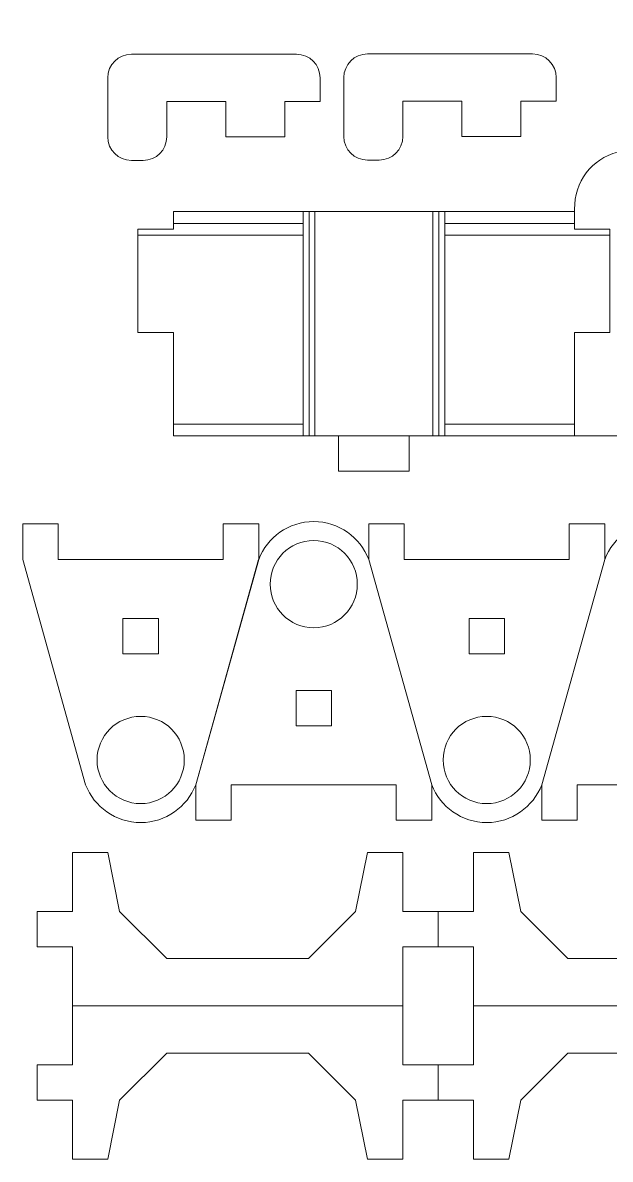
# Model space of a CAD drawing. Header units: millimetres. Extents: x -150 to 142, y -93 to 100.
# Drawn here: x -146.7 to -96.9, y -82.2 to 14.1 of the extents above; entities that cross this region are included whole.
import ezdxf

# ---------------------------------------------------------------- set-up
doc = ezdxf.new("R2010")
doc.units = ezdxf.units.MM
doc.header["$MEASUREMENT"] = 0
doc.layers.add('cut', color=7, linetype='Continuous')
doc.layers.add('cut light', color=7, linetype='Continuous')

msp = doc.modelspace()

# ---------------------------------------------------------------- linework, layer by layer
at = {"layer": 'cut', "lineweight": 0}
for points in [[(-138.2173, -39.3439), (-135.2173, -39.3439), (-135.2173, -36.3439), (-138.2173, -36.3439), (-138.2173, -39.3439)], [(-108.8871, -39.3439), (-105.8871, -39.3439), (-105.8871, -36.3439), (-108.8871, -36.3439), (-108.8871, -39.3439)], [(-123.5522, -45.4459), (-120.5522, -45.4459), (-120.5522, -42.4459), (-123.5522, -42.4459), (-123.5522, -45.4459)]]:
    msp.add_lwpolyline(points, close=True, dxfattribs=at)
for points, knots in [([(-71.9468, -20.8768), (-71.9468, -20.8768), (-71.9468, -23.8768), (-71.9468, -23.8768), (-71.9468, -23.8768), (-71.9468, -23.8768), (-77.9468, -23.8768), (-77.9468, -23.8768), (-77.9468, -23.8768), (-77.9468, -23.8768), (-77.9468, -20.8768), (-77.9468, -20.8768), (-77.9468, -20.8768), (-77.9468, -20.8768), (-99.9468, -20.8768), (-99.9468, -20.8768), (-99.9468, -20.8768), (-99.9468, -20.8768), (-99.9468, -12.1268), (-99.9468, -12.1268), (-99.9468, -12.1268), (-99.9468, -12.1268), (-96.9468, -12.1268), (-96.9468, -12.1268), (-96.9468, -12.1268), (-96.9468, -12.1268), (-96.9468, -3.3768), (-96.9468, -3.3768), (-96.9468, -3.3768), (-96.9468, -3.3768), (-99.9468, -3.3768), (-99.9468, -3.3768), (-99.9468, -3.3768), (-99.9468, -3.3768), (-99.9468, -1.6691), (-99.9468, -1.6691), (-99.9468, -1.6691), (-99.9468, 0.6062), (-98.5089, 2.6213), (-96.2949, 3.1457), (-96.2949, 3.1457), (-96.2949, 3.1457), (-49.9468, 14.1232), (-49.9468, 14.1232), (-49.9468, 14.1232), (-49.9468, 14.1232), (-49.9468, 5.3732), (-49.9468, 5.3732), (-49.9468, 5.3732), (-49.9468, 5.3732), (-52.9468, 5.3732), (-52.9468, 5.3732), (-52.9468, 5.3732), (-52.9468, 5.3732), (-52.9468, -3.3768), (-52.9468, -3.3768), (-52.9468, -3.3768), (-52.9468, -3.3768), (-49.9468, -3.3768), (-49.9468, -3.3768), (-49.9468, -3.3768), (-49.9468, -3.3768), (-49.9468, -12.1268), (-49.9468, -12.1268), (-49.9468, -12.1268), (-49.9468, -12.1268), (-52.9468, -12.1268), (-52.9468, -12.1268), (-52.9468, -12.1268), (-52.9468, -12.1268), (-52.9468, -20.8768), (-52.9468, -20.8768), (-52.9468, -20.8768), (-52.9468, -20.8768), (-71.9468, -20.8768), (-71.9468, -20.8768)], [0, 0, 0, 0, 0.05, 0.05, 0.05, 0.05, 0.1, 0.1, 0.1, 0.1, 0.15, 0.15, 0.15, 0.15, 0.2, 0.2, 0.2, 0.2, 0.25, 0.25, 0.25, 0.25, 0.3, 0.3, 0.3, 0.3, 0.35, 0.35, 0.35, 0.35, 0.4, 0.4, 0.4, 0.4, 0.45, 0.45, 0.45, 0.45, 0.5, 0.5, 0.5, 0.5, 0.55, 0.55, 0.55, 0.55, 0.6, 0.6, 0.6, 0.6, 0.65, 0.65, 0.65, 0.65, 0.7, 0.7, 0.7, 0.7, 0.75, 0.75, 0.75, 0.75, 0.8, 0.8, 0.8, 0.8, 0.85, 0.85, 0.85, 0.85, 0.9, 0.9, 0.9, 0.9, 1, 1, 1, 1]), ([(-129.5073, 11.4546), (-129.5073, 11.4546), (-123.5073, 11.4546), (-123.5073, 11.4546), (-123.5073, 11.4546), (-122.4057, 11.4546), (-121.5073, 10.5558), (-121.5073, 9.4546), (-121.5073, 9.4546), (-121.5073, 9.4546), (-121.5073, 7.4546), (-121.5073, 7.4546), (-121.5073, 7.4546), (-121.5073, 7.4546), (-124.5073, 7.4546), (-124.5073, 7.4546), (-124.5073, 7.4546), (-124.5073, 7.4546), (-124.5073, 4.4546), (-124.5073, 4.4546), (-124.5073, 4.4546), (-124.5073, 4.4546), (-129.5073, 4.4546), (-129.5073, 4.4546), (-129.5073, 4.4546), (-129.5073, 4.4546), (-129.5073, 7.4546), (-129.5073, 7.4546), (-129.5073, 7.4546), (-129.5073, 7.4546), (-134.5073, 7.4546), (-134.5073, 7.4546), (-134.5073, 7.4546), (-134.5073, 7.4546), (-134.5073, 4.4546), (-134.5073, 4.4546), (-134.5073, 4.4546), (-134.5073, 3.353), (-135.4057, 2.4546), (-136.5073, 2.4546), (-136.5073, 2.4546), (-136.5073, 2.4546), (-137.5073, 2.4546), (-137.5073, 2.4546), (-137.5073, 2.4546), (-138.6089, 2.4546), (-139.5073, 3.353), (-139.5073, 4.4546), (-139.5073, 4.4546), (-139.5073, 4.4546), (-139.5073, 9.4546), (-139.5073, 9.4546), (-139.5073, 9.4546), (-139.5073, 10.5562), (-138.6089, 11.4546), (-137.5073, 11.4546), (-137.5073, 11.4546), (-137.5073, 11.4546), (-134.5073, 11.4546), (-134.5073, 11.4546), (-134.5073, 11.4546), (-134.5073, 11.4546), (-129.5073, 11.4546), (-129.5073, 11.4546)], [0, 0, 0, 0, 0.0588235, 0.0588235, 0.0588235, 0.0588235, 0.1176471, 0.1176471, 0.1176471, 0.1176471, 0.1764706, 0.1764706, 0.1764706, 0.1764706, 0.2352941, 0.2352941, 0.2352941, 0.2352941, 0.2941176, 0.2941176, 0.2941176, 0.2941176, 0.3529412, 0.3529412, 0.3529412, 0.3529412, 0.4117647, 0.4117647, 0.4117647, 0.4117647, 0.4705882, 0.4705882, 0.4705882, 0.4705882, 0.5294118, 0.5294118, 0.5294118, 0.5294118, 0.5882353, 0.5882353, 0.5882353, 0.5882353, 0.6470588, 0.6470588, 0.6470588, 0.6470588, 0.7058824, 0.7058824, 0.7058824, 0.7058824, 0.7647059, 0.7647059, 0.7647059, 0.7647059, 0.8235294, 0.8235294, 0.8235294, 0.8235294, 0.8823529, 0.8823529, 0.8823529, 0.8823529, 1, 1, 1, 1]), ([(-109.4976, 11.4809), (-109.4976, 11.4809), (-103.4976, 11.4809), (-103.4976, 11.4809), (-103.4976, 11.4809), (-102.396, 11.4809), (-101.4976, 10.5821), (-101.4976, 9.4809), (-101.4976, 9.4809), (-101.4976, 9.4809), (-101.4976, 7.4809), (-101.4976, 7.4809), (-101.4976, 7.4809), (-101.4976, 7.4809), (-104.4976, 7.4809), (-104.4976, 7.4809), (-104.4976, 7.4809), (-104.4976, 7.4809), (-104.4976, 4.4809), (-104.4976, 4.4809), (-104.4976, 4.4809), (-104.4976, 4.4809), (-109.4976, 4.4809), (-109.4976, 4.4809), (-109.4976, 4.4809), (-109.4976, 4.4809), (-109.4976, 7.4809), (-109.4976, 7.4809), (-109.4976, 7.4809), (-109.4976, 7.4809), (-114.4976, 7.4809), (-114.4976, 7.4809), (-114.4976, 7.4809), (-114.4976, 7.4809), (-114.4976, 4.4809), (-114.4976, 4.4809), (-114.4976, 4.4809), (-114.4976, 3.3793), (-115.396, 2.4809), (-116.4976, 2.4809), (-116.4976, 2.4809), (-116.4976, 2.4809), (-117.4976, 2.4809), (-117.4976, 2.4809), (-117.4976, 2.4809), (-118.5992, 2.4809), (-119.4976, 3.3793), (-119.4976, 4.4809), (-119.4976, 4.4809), (-119.4976, 4.4809), (-119.4976, 9.4809), (-119.4976, 9.4809), (-119.4976, 9.4809), (-119.4976, 10.5825), (-118.5992, 11.4809), (-117.4976, 11.4809), (-117.4976, 11.4809), (-117.4976, 11.4809), (-114.4976, 11.4809), (-114.4976, 11.4809), (-114.4976, 11.4809), (-114.4976, 11.4809), (-109.4976, 11.4809), (-109.4976, 11.4809)], [0, 0, 0, 0, 0.0588235, 0.0588235, 0.0588235, 0.0588235, 0.1176471, 0.1176471, 0.1176471, 0.1176471, 0.1764706, 0.1764706, 0.1764706, 0.1764706, 0.2352941, 0.2352941, 0.2352941, 0.2352941, 0.2941176, 0.2941176, 0.2941176, 0.2941176, 0.3529412, 0.3529412, 0.3529412, 0.3529412, 0.4117647, 0.4117647, 0.4117647, 0.4117647, 0.4705882, 0.4705882, 0.4705882, 0.4705882, 0.5294118, 0.5294118, 0.5294118, 0.5294118, 0.5882353, 0.5882353, 0.5882353, 0.5882353, 0.6470588, 0.6470588, 0.6470588, 0.6470588, 0.7058824, 0.7058824, 0.7058824, 0.7058824, 0.7647059, 0.7647059, 0.7647059, 0.7647059, 0.8235294, 0.8235294, 0.8235294, 0.8235294, 0.8823529, 0.8823529, 0.8823529, 0.8823529, 1, 1, 1, 1]), ([(-136.9468, -3.3768), (-136.9468, -3.3768), (-133.9468, -3.3768), (-133.9468, -3.3768), (-133.9468, -3.3768), (-133.9468, -3.3768), (-133.9468, -1.8768), (-133.9468, -1.8768), (-133.9468, -1.8768), (-133.9468, -1.8768), (-99.9468, -1.8768), (-99.9468, -1.8768), (-99.9468, -1.8768), (-99.9468, -1.8768), (-99.9468, -3.3768), (-99.9468, -3.3768), (-99.9468, -3.3768), (-99.9468, -3.3768), (-96.9468, -3.3768), (-96.9468, -3.3768), (-96.9468, -3.3768), (-96.9468, -3.3768), (-96.9468, -12.1268), (-96.9468, -12.1268), (-96.9468, -12.1268), (-96.9468, -12.1268), (-99.9468, -12.1268), (-99.9468, -12.1268), (-99.9468, -12.1268), (-99.9468, -12.1268), (-99.9468, -20.8768), (-99.9468, -20.8768), (-99.9468, -20.8768), (-99.9468, -20.8768), (-113.9468, -20.8768), (-113.9468, -20.8768), (-113.9468, -20.8768), (-113.9468, -20.8768), (-113.9468, -23.8768), (-113.9468, -23.8768), (-113.9468, -23.8768), (-113.9468, -23.8768), (-119.9468, -23.8768), (-119.9468, -23.8768), (-119.9468, -23.8768), (-119.9468, -23.8768), (-119.9468, -20.8768), (-119.9468, -20.8768), (-119.9468, -20.8768), (-119.9468, -20.8768), (-133.9468, -20.8768), (-133.9468, -20.8768), (-133.9468, -20.8768), (-133.9468, -20.8768), (-133.9468, -12.1268), (-133.9468, -12.1268), (-133.9468, -12.1268), (-133.9468, -12.1268), (-136.9468, -12.1268), (-136.9468, -12.1268), (-136.9468, -12.1268), (-136.9468, -12.1268), (-136.9468, -3.3768), (-136.9468, -3.3768)], [0, 0, 0, 0, 0.0588235, 0.0588235, 0.0588235, 0.0588235, 0.1176471, 0.1176471, 0.1176471, 0.1176471, 0.1764706, 0.1764706, 0.1764706, 0.1764706, 0.2352941, 0.2352941, 0.2352941, 0.2352941, 0.2941176, 0.2941176, 0.2941176, 0.2941176, 0.3529412, 0.3529412, 0.3529412, 0.3529412, 0.4117647, 0.4117647, 0.4117647, 0.4117647, 0.4705882, 0.4705882, 0.4705882, 0.4705882, 0.5294118, 0.5294118, 0.5294118, 0.5294118, 0.5882353, 0.5882353, 0.5882353, 0.5882353, 0.6470588, 0.6470588, 0.6470588, 0.6470588, 0.7058824, 0.7058824, 0.7058824, 0.7058824, 0.7647059, 0.7647059, 0.7647059, 0.7647059, 0.8235294, 0.8235294, 0.8235294, 0.8235294, 0.8823529, 0.8823529, 0.8823529, 0.8823529, 1, 1, 1, 1]), ([(-132.0522, -50.4459), (-132.7754, -52.3168), (-134.5912, -53.6439), (-136.7173, -53.6439), (-136.7173, -53.6439), (-138.8433, -53.6439), (-140.6592, -52.3168), (-141.3824, -50.4459), (-141.3824, -50.4459), (-141.3824, -50.4459), (-141.3829, -50.4459), (-141.3829, -50.4459), (-141.3829, -50.4459), (-141.3829, -50.4459), (-146.7173, -31.3439), (-146.7173, -31.3439), (-146.7173, -31.3439), (-146.7173, -31.3439), (-146.7173, -28.3439), (-146.7173, -28.3439), (-146.7173, -28.3439), (-146.7173, -28.3439), (-143.7173, -28.3439), (-143.7173, -28.3439), (-143.7173, -28.3439), (-143.7173, -28.3439), (-143.7173, -31.3439), (-143.7173, -31.3439), (-143.7173, -31.3439), (-143.7173, -31.3439), (-129.7173, -31.3439), (-129.7173, -31.3439), (-129.7173, -31.3439), (-129.7173, -31.3439), (-129.7173, -28.3439), (-129.7173, -28.3439), (-129.7173, -28.3439), (-129.7173, -28.3439), (-126.7173, -28.3439), (-126.7173, -28.3439), (-126.7173, -28.3439), (-126.7173, -28.3439), (-126.7173, -31.3439), (-126.7173, -31.3439), (-126.7173, -31.3439), (-126.7173, -31.3439), (-132.0517, -50.4459), (-132.0517, -50.4459), (-132.0517, -50.4459), (-132.0517, -50.4459), (-132.0522, -50.4459), (-132.0522, -50.4459)], [0, 0, 0, 0, 0.0714286, 0.0714286, 0.0714286, 0.0714286, 0.1428571, 0.1428571, 0.1428571, 0.1428571, 0.2142857, 0.2142857, 0.2142857, 0.2142857, 0.2857143, 0.2857143, 0.2857143, 0.2857143, 0.3571429, 0.3571429, 0.3571429, 0.3571429, 0.4285714, 0.4285714, 0.4285714, 0.4285714, 0.5, 0.5, 0.5, 0.5, 0.5714286, 0.5714286, 0.5714286, 0.5714286, 0.6428571, 0.6428571, 0.6428571, 0.6428571, 0.7142857, 0.7142857, 0.7142857, 0.7142857, 0.7857143, 0.7857143, 0.7857143, 0.7857143, 0.8571429, 0.8571429, 0.8571429, 0.8571429, 1, 1, 1, 1]), ([(-126.7173, -31.3439), (-125.9941, -29.473), (-124.1783, -28.1459), (-122.0522, -28.1459), (-122.0522, -28.1459), (-119.9262, -28.1459), (-118.1103, -29.473), (-117.3871, -31.3439), (-117.3871, -31.3439), (-117.3871, -31.3439), (-117.3866, -31.3439), (-117.3866, -31.3439), (-117.3866, -31.3439), (-117.3866, -31.3439), (-112.0522, -50.4459), (-112.0522, -50.4459), (-112.0522, -50.4459), (-112.0522, -50.4459), (-112.0522, -53.4459), (-112.0522, -53.4459), (-112.0522, -53.4459), (-112.0522, -53.4459), (-115.0522, -53.4459), (-115.0522, -53.4459), (-115.0522, -53.4459), (-115.0522, -53.4459), (-115.0522, -50.4459), (-115.0522, -50.4459), (-115.0522, -50.4459), (-115.0522, -50.4459), (-129.0522, -50.4459), (-129.0522, -50.4459), (-129.0522, -50.4459), (-129.0522, -50.4459), (-129.0522, -53.4459), (-129.0522, -53.4459), (-129.0522, -53.4459), (-129.0522, -53.4459), (-132.0522, -53.4459), (-132.0522, -53.4459), (-132.0522, -53.4459), (-132.0522, -53.4459), (-132.0522, -50.4459), (-132.0522, -50.4459), (-132.0522, -50.4459), (-132.0522, -50.4459), (-126.7178, -31.3439), (-126.7178, -31.3439), (-126.7178, -31.3439), (-126.7178, -31.3439), (-126.7173, -31.3439), (-126.7173, -31.3439)], [0, 0, 0, 0, 0.0714286, 0.0714286, 0.0714286, 0.0714286, 0.1428571, 0.1428571, 0.1428571, 0.1428571, 0.2142857, 0.2142857, 0.2142857, 0.2142857, 0.2857143, 0.2857143, 0.2857143, 0.2857143, 0.3571429, 0.3571429, 0.3571429, 0.3571429, 0.4285714, 0.4285714, 0.4285714, 0.4285714, 0.5, 0.5, 0.5, 0.5, 0.5714286, 0.5714286, 0.5714286, 0.5714286, 0.6428571, 0.6428571, 0.6428571, 0.6428571, 0.7142857, 0.7142857, 0.7142857, 0.7142857, 0.7857143, 0.7857143, 0.7857143, 0.7857143, 0.8571429, 0.8571429, 0.8571429, 0.8571429, 1, 1, 1, 1]), ([(-102.722, -50.4459), (-103.4452, -52.3168), (-105.261, -53.6439), (-107.3871, -53.6439), (-107.3871, -53.6439), (-109.5131, -53.6439), (-111.329, -52.3168), (-112.0522, -50.4459), (-112.0522, -50.4459), (-112.0522, -50.4459), (-112.0527, -50.4459), (-112.0527, -50.4459), (-112.0527, -50.4459), (-112.0527, -50.4459), (-117.3871, -31.3439), (-117.3871, -31.3439), (-117.3871, -31.3439), (-117.3871, -31.3439), (-117.3871, -28.3439), (-117.3871, -28.3439), (-117.3871, -28.3439), (-117.3871, -28.3439), (-114.3871, -28.3439), (-114.3871, -28.3439), (-114.3871, -28.3439), (-114.3871, -28.3439), (-114.3871, -31.3439), (-114.3871, -31.3439), (-114.3871, -31.3439), (-114.3871, -31.3439), (-100.3871, -31.3439), (-100.3871, -31.3439), (-100.3871, -31.3439), (-100.3871, -31.3439), (-100.3871, -28.3439), (-100.3871, -28.3439), (-100.3871, -28.3439), (-100.3871, -28.3439), (-97.3871, -28.3439), (-97.3871, -28.3439), (-97.3871, -28.3439), (-97.3871, -28.3439), (-97.3871, -31.3439), (-97.3871, -31.3439), (-97.3871, -31.3439), (-97.3871, -31.3439), (-102.7215, -50.4459), (-102.7215, -50.4459), (-102.7215, -50.4459), (-102.7215, -50.4459), (-102.722, -50.4459), (-102.722, -50.4459)], [0, 0, 0, 0, 0.0714286, 0.0714286, 0.0714286, 0.0714286, 0.1428571, 0.1428571, 0.1428571, 0.1428571, 0.2142857, 0.2142857, 0.2142857, 0.2142857, 0.2857143, 0.2857143, 0.2857143, 0.2857143, 0.3571429, 0.3571429, 0.3571429, 0.3571429, 0.4285714, 0.4285714, 0.4285714, 0.4285714, 0.5, 0.5, 0.5, 0.5, 0.5714286, 0.5714286, 0.5714286, 0.5714286, 0.6428571, 0.6428571, 0.6428571, 0.6428571, 0.7142857, 0.7142857, 0.7142857, 0.7142857, 0.7857143, 0.7857143, 0.7857143, 0.7857143, 0.8571429, 0.8571429, 0.8571429, 0.8571429, 1, 1, 1, 1]), ([(-97.3871, -31.3439), (-96.6639, -29.473), (-94.8481, -28.1459), (-92.722, -28.1459), (-92.722, -28.1459), (-90.596, -28.1459), (-88.7801, -29.473), (-88.0569, -31.3439), (-88.0569, -31.3439), (-88.0569, -31.3439), (-88.0564, -31.3439), (-88.0564, -31.3439), (-88.0564, -31.3439), (-88.0564, -31.3439), (-82.722, -50.4459), (-82.722, -50.4459), (-82.722, -50.4459), (-82.722, -50.4459), (-82.722, -53.4459), (-82.722, -53.4459), (-82.722, -53.4459), (-82.722, -53.4459), (-85.722, -53.4459), (-85.722, -53.4459), (-85.722, -53.4459), (-85.722, -53.4459), (-85.722, -50.4459), (-85.722, -50.4459), (-85.722, -50.4459), (-85.722, -50.4459), (-99.722, -50.4459), (-99.722, -50.4459), (-99.722, -50.4459), (-99.722, -50.4459), (-99.722, -53.4459), (-99.722, -53.4459), (-99.722, -53.4459), (-99.722, -53.4459), (-102.722, -53.4459), (-102.722, -53.4459), (-102.722, -53.4459), (-102.722, -53.4459), (-102.722, -50.4459), (-102.722, -50.4459), (-102.722, -50.4459), (-102.722, -50.4459), (-97.3876, -31.3439), (-97.3876, -31.3439), (-97.3876, -31.3439), (-97.3876, -31.3439), (-97.3871, -31.3439), (-97.3871, -31.3439)], [0, 0, 0, 0, 0.0714286, 0.0714286, 0.0714286, 0.0714286, 0.1428571, 0.1428571, 0.1428571, 0.1428571, 0.2142857, 0.2142857, 0.2142857, 0.2142857, 0.2857143, 0.2857143, 0.2857143, 0.2857143, 0.3571429, 0.3571429, 0.3571429, 0.3571429, 0.4285714, 0.4285714, 0.4285714, 0.4285714, 0.5, 0.5, 0.5, 0.5, 0.5714286, 0.5714286, 0.5714286, 0.5714286, 0.6428571, 0.6428571, 0.6428571, 0.6428571, 0.7142857, 0.7142857, 0.7142857, 0.7142857, 0.7857143, 0.7857143, 0.7857143, 0.7857143, 0.8571429, 0.8571429, 0.8571429, 0.8571429, 1, 1, 1, 1]), ([(-122.0522, -37.1409), (-124.0928, -37.1409), (-125.7472, -35.4867), (-125.7472, -33.4459), (-125.7472, -33.4459), (-125.7472, -31.4051), (-124.0928, -29.7509), (-122.0522, -29.7509), (-122.0522, -29.7509), (-120.0116, -29.7509), (-118.3572, -31.4051), (-118.3572, -33.4459), (-118.3572, -33.4459), (-118.3572, -35.4867), (-120.0116, -37.1409), (-122.0522, -37.1409)], [0, 0, 0, 0, 0.2, 0.2, 0.2, 0.2, 0.4, 0.4, 0.4, 0.4, 0.6, 0.6, 0.6, 0.6, 1, 1, 1, 1]), ([(-136.7173, -44.6489), (-134.6767, -44.6489), (-133.0223, -46.3031), (-133.0223, -48.3439), (-133.0223, -48.3439), (-133.0223, -50.3847), (-134.6767, -52.0389), (-136.7173, -52.0389), (-136.7173, -52.0389), (-138.7579, -52.0389), (-140.4123, -50.3847), (-140.4123, -48.3439), (-140.4123, -48.3439), (-140.4123, -46.3031), (-138.7579, -44.6489), (-136.7173, -44.6489)], [0, 0, 0, 0, 0.2, 0.2, 0.2, 0.2, 0.4, 0.4, 0.4, 0.4, 0.6, 0.6, 0.6, 0.6, 1, 1, 1, 1]), ([(-107.3871, -44.6489), (-105.3465, -44.6489), (-103.6921, -46.3031), (-103.6921, -48.3439), (-103.6921, -48.3439), (-103.6921, -50.3847), (-105.3465, -52.0389), (-107.3871, -52.0389), (-107.3871, -52.0389), (-109.4277, -52.0389), (-111.0821, -50.3847), (-111.0821, -48.3439), (-111.0821, -48.3439), (-111.0821, -46.3031), (-109.4277, -44.6489), (-107.3871, -44.6489)], [0, 0, 0, 0, 0.2, 0.2, 0.2, 0.2, 0.4, 0.4, 0.4, 0.4, 0.6, 0.6, 0.6, 0.6, 1, 1, 1, 1]), ([(-134.5028, -65.1752), (-134.5028, -65.1752), (-122.5028, -65.1752), (-122.5028, -65.1752), (-122.5028, -65.1752), (-122.5028, -65.1752), (-118.5028, -61.1752), (-118.5028, -61.1752), (-118.5028, -61.1752), (-118.5028, -61.1752), (-117.5028, -56.1752), (-117.5028, -56.1752), (-117.5028, -56.1752), (-117.5028, -56.1752), (-114.5028, -56.1752), (-114.5028, -56.1752), (-114.5028, -56.1752), (-114.5028, -56.1752), (-114.5028, -61.1752), (-114.5028, -61.1752), (-114.5028, -61.1752), (-114.5028, -61.1752), (-111.5028, -61.1752), (-111.5028, -61.1752), (-111.5028, -61.1752), (-111.5028, -61.1752), (-111.5028, -64.1752), (-111.5028, -64.1752), (-111.5028, -64.1752), (-111.5028, -64.1752), (-114.5028, -64.1752), (-114.5028, -64.1752), (-114.5028, -64.1752), (-114.5028, -64.1752), (-114.5028, -65.1752), (-114.5028, -65.1752), (-114.5028, -65.1752), (-114.5028, -65.1752), (-114.5028, -69.1752), (-114.5028, -69.1752), (-114.5028, -69.1752), (-114.5028, -69.1752), (-122.5028, -69.1752), (-122.5028, -69.1752), (-122.5028, -69.1752), (-122.5028, -69.1752), (-134.5028, -69.1752), (-134.5028, -69.1752), (-134.5028, -69.1752), (-134.5028, -69.1752), (-142.5028, -69.1752), (-142.5028, -69.1752), (-142.5028, -69.1752), (-142.5028, -69.1752), (-142.5028, -65.1752), (-142.5028, -65.1752), (-142.5028, -65.1752), (-142.5028, -65.1752), (-142.5028, -64.1752), (-142.5028, -64.1752), (-142.5028, -64.1752), (-142.5028, -64.1752), (-145.5028, -64.1752), (-145.5028, -64.1752), (-145.5028, -64.1752), (-145.5028, -64.1752), (-145.5028, -61.1752), (-145.5028, -61.1752), (-145.5028, -61.1752), (-145.5028, -61.1752), (-142.5028, -61.1752), (-142.5028, -61.1752), (-142.5028, -61.1752), (-142.5028, -61.1752), (-142.5028, -56.1752), (-142.5028, -56.1752), (-142.5028, -56.1752), (-142.5028, -56.1752), (-139.5028, -56.1752), (-139.5028, -56.1752), (-139.5028, -56.1752), (-139.5028, -56.1752), (-138.5028, -61.1752), (-138.5028, -61.1752), (-138.5028, -61.1752), (-138.5028, -61.1752), (-134.5028, -65.1752), (-134.5028, -65.1752)], [0, 0, 0, 0, 0.0434783, 0.0434783, 0.0434783, 0.0434783, 0.0869565, 0.0869565, 0.0869565, 0.0869565, 0.1304348, 0.1304348, 0.1304348, 0.1304348, 0.173913, 0.173913, 0.173913, 0.173913, 0.2173913, 0.2173913, 0.2173913, 0.2173913, 0.2608696, 0.2608696, 0.2608696, 0.2608696, 0.3043478, 0.3043478, 0.3043478, 0.3043478, 0.3478261, 0.3478261, 0.3478261, 0.3478261, 0.3913043, 0.3913043, 0.3913043, 0.3913043, 0.4347826, 0.4347826, 0.4347826, 0.4347826, 0.4782609, 0.4782609, 0.4782609, 0.4782609, 0.5217391, 0.5217391, 0.5217391, 0.5217391, 0.5652174, 0.5652174, 0.5652174, 0.5652174, 0.6086957, 0.6086957, 0.6086957, 0.6086957, 0.6521739, 0.6521739, 0.6521739, 0.6521739, 0.6956522, 0.6956522, 0.6956522, 0.6956522, 0.7391304, 0.7391304, 0.7391304, 0.7391304, 0.7826087, 0.7826087, 0.7826087, 0.7826087, 0.826087, 0.826087, 0.826087, 0.826087, 0.8695652, 0.8695652, 0.8695652, 0.8695652, 0.9130435, 0.9130435, 0.9130435, 0.9130435, 1, 1, 1, 1]), ([(-100.5028, -65.1752), (-100.5028, -65.1752), (-88.5028, -65.1752), (-88.5028, -65.1752), (-88.5028, -65.1752), (-88.5028, -65.1752), (-84.5028, -61.1752), (-84.5028, -61.1752), (-84.5028, -61.1752), (-84.5028, -61.1752), (-83.5028, -56.1752), (-83.5028, -56.1752), (-83.5028, -56.1752), (-83.5028, -56.1752), (-80.5028, -56.1752), (-80.5028, -56.1752), (-80.5028, -56.1752), (-80.5028, -56.1752), (-80.5028, -61.1752), (-80.5028, -61.1752), (-80.5028, -61.1752), (-80.5028, -61.1752), (-77.5028, -61.1752), (-77.5028, -61.1752), (-77.5028, -61.1752), (-77.5028, -61.1752), (-77.5028, -64.1752), (-77.5028, -64.1752), (-77.5028, -64.1752), (-77.5028, -64.1752), (-80.5028, -64.1752), (-80.5028, -64.1752), (-80.5028, -64.1752), (-80.5028, -64.1752), (-80.5028, -65.1752), (-80.5028, -65.1752), (-80.5028, -65.1752), (-80.5028, -65.1752), (-80.5028, -69.1752), (-80.5028, -69.1752), (-80.5028, -69.1752), (-80.5028, -69.1752), (-88.5028, -69.1752), (-88.5028, -69.1752), (-88.5028, -69.1752), (-88.5028, -69.1752), (-100.5028, -69.1752), (-100.5028, -69.1752), (-100.5028, -69.1752), (-100.5028, -69.1752), (-108.5028, -69.1752), (-108.5028, -69.1752), (-108.5028, -69.1752), (-108.5028, -69.1752), (-108.5028, -65.1752), (-108.5028, -65.1752), (-108.5028, -65.1752), (-108.5028, -65.1752), (-108.5028, -64.1752), (-108.5028, -64.1752), (-108.5028, -64.1752), (-108.5028, -64.1752), (-111.5028, -64.1752), (-111.5028, -64.1752), (-111.5028, -64.1752), (-111.5028, -64.1752), (-111.5028, -61.1752), (-111.5028, -61.1752), (-111.5028, -61.1752), (-111.5028, -61.1752), (-108.5028, -61.1752), (-108.5028, -61.1752), (-108.5028, -61.1752), (-108.5028, -61.1752), (-108.5028, -56.1752), (-108.5028, -56.1752), (-108.5028, -56.1752), (-108.5028, -56.1752), (-105.5028, -56.1752), (-105.5028, -56.1752), (-105.5028, -56.1752), (-105.5028, -56.1752), (-104.5028, -61.1752), (-104.5028, -61.1752), (-104.5028, -61.1752), (-104.5028, -61.1752), (-100.5028, -65.1752), (-100.5028, -65.1752)], [0, 0, 0, 0, 0.0434783, 0.0434783, 0.0434783, 0.0434783, 0.0869565, 0.0869565, 0.0869565, 0.0869565, 0.1304348, 0.1304348, 0.1304348, 0.1304348, 0.173913, 0.173913, 0.173913, 0.173913, 0.2173913, 0.2173913, 0.2173913, 0.2173913, 0.2608696, 0.2608696, 0.2608696, 0.2608696, 0.3043478, 0.3043478, 0.3043478, 0.3043478, 0.3478261, 0.3478261, 0.3478261, 0.3478261, 0.3913043, 0.3913043, 0.3913043, 0.3913043, 0.4347826, 0.4347826, 0.4347826, 0.4347826, 0.4782609, 0.4782609, 0.4782609, 0.4782609, 0.5217391, 0.5217391, 0.5217391, 0.5217391, 0.5652174, 0.5652174, 0.5652174, 0.5652174, 0.6086957, 0.6086957, 0.6086957, 0.6086957, 0.6521739, 0.6521739, 0.6521739, 0.6521739, 0.6956522, 0.6956522, 0.6956522, 0.6956522, 0.7391304, 0.7391304, 0.7391304, 0.7391304, 0.7826087, 0.7826087, 0.7826087, 0.7826087, 0.826087, 0.826087, 0.826087, 0.826087, 0.8695652, 0.8695652, 0.8695652, 0.8695652, 0.9130435, 0.9130435, 0.9130435, 0.9130435, 1, 1, 1, 1]), ([(-134.5028, -73.1752), (-134.5028, -73.1752), (-122.5028, -73.1752), (-122.5028, -73.1752), (-122.5028, -73.1752), (-122.5028, -73.1752), (-118.5028, -77.1752), (-118.5028, -77.1752), (-118.5028, -77.1752), (-118.5028, -77.1752), (-117.5028, -82.1752), (-117.5028, -82.1752), (-117.5028, -82.1752), (-117.5028, -82.1752), (-114.5028, -82.1752), (-114.5028, -82.1752), (-114.5028, -82.1752), (-114.5028, -82.1752), (-114.5028, -77.1752), (-114.5028, -77.1752), (-114.5028, -77.1752), (-114.5028, -77.1752), (-111.5028, -77.1752), (-111.5028, -77.1752), (-111.5028, -77.1752), (-111.5028, -77.1752), (-111.5028, -74.1752), (-111.5028, -74.1752), (-111.5028, -74.1752), (-111.5028, -74.1752), (-114.5028, -74.1752), (-114.5028, -74.1752), (-114.5028, -74.1752), (-114.5028, -74.1752), (-114.5028, -73.1752), (-114.5028, -73.1752), (-114.5028, -73.1752), (-114.5028, -73.1752), (-114.5028, -69.1752), (-114.5028, -69.1752), (-114.5028, -69.1752), (-114.5028, -69.1752), (-122.5028, -69.1752), (-122.5028, -69.1752), (-122.5028, -69.1752), (-122.5028, -69.1752), (-134.5028, -69.1752), (-134.5028, -69.1752), (-134.5028, -69.1752), (-134.5028, -69.1752), (-142.5028, -69.1752), (-142.5028, -69.1752), (-142.5028, -69.1752), (-142.5028, -69.1752), (-142.5028, -73.1752), (-142.5028, -73.1752), (-142.5028, -73.1752), (-142.5028, -73.1752), (-142.5028, -74.1752), (-142.5028, -74.1752), (-142.5028, -74.1752), (-142.5028, -74.1752), (-145.5028, -74.1752), (-145.5028, -74.1752), (-145.5028, -74.1752), (-145.5028, -74.1752), (-145.5028, -77.1752), (-145.5028, -77.1752), (-145.5028, -77.1752), (-145.5028, -77.1752), (-142.5028, -77.1752), (-142.5028, -77.1752), (-142.5028, -77.1752), (-142.5028, -77.1752), (-142.5028, -82.1752), (-142.5028, -82.1752), (-142.5028, -82.1752), (-142.5028, -82.1752), (-139.5028, -82.1752), (-139.5028, -82.1752), (-139.5028, -82.1752), (-139.5028, -82.1752), (-138.5028, -77.1752), (-138.5028, -77.1752), (-138.5028, -77.1752), (-138.5028, -77.1752), (-134.5028, -73.1752), (-134.5028, -73.1752)], [0, 0, 0, 0, 0.0434783, 0.0434783, 0.0434783, 0.0434783, 0.0869565, 0.0869565, 0.0869565, 0.0869565, 0.1304348, 0.1304348, 0.1304348, 0.1304348, 0.173913, 0.173913, 0.173913, 0.173913, 0.2173913, 0.2173913, 0.2173913, 0.2173913, 0.2608696, 0.2608696, 0.2608696, 0.2608696, 0.3043478, 0.3043478, 0.3043478, 0.3043478, 0.3478261, 0.3478261, 0.3478261, 0.3478261, 0.3913043, 0.3913043, 0.3913043, 0.3913043, 0.4347826, 0.4347826, 0.4347826, 0.4347826, 0.4782609, 0.4782609, 0.4782609, 0.4782609, 0.5217391, 0.5217391, 0.5217391, 0.5217391, 0.5652174, 0.5652174, 0.5652174, 0.5652174, 0.6086957, 0.6086957, 0.6086957, 0.6086957, 0.6521739, 0.6521739, 0.6521739, 0.6521739, 0.6956522, 0.6956522, 0.6956522, 0.6956522, 0.7391304, 0.7391304, 0.7391304, 0.7391304, 0.7826087, 0.7826087, 0.7826087, 0.7826087, 0.826087, 0.826087, 0.826087, 0.826087, 0.8695652, 0.8695652, 0.8695652, 0.8695652, 0.9130435, 0.9130435, 0.9130435, 0.9130435, 1, 1, 1, 1]), ([(-100.5028, -73.1752), (-100.5028, -73.1752), (-88.5028, -73.1752), (-88.5028, -73.1752), (-88.5028, -73.1752), (-88.5028, -73.1752), (-84.5028, -77.1752), (-84.5028, -77.1752), (-84.5028, -77.1752), (-84.5028, -77.1752), (-83.5028, -82.1752), (-83.5028, -82.1752), (-83.5028, -82.1752), (-83.5028, -82.1752), (-80.5028, -82.1752), (-80.5028, -82.1752), (-80.5028, -82.1752), (-80.5028, -82.1752), (-80.5028, -77.1752), (-80.5028, -77.1752), (-80.5028, -77.1752), (-80.5028, -77.1752), (-77.5028, -77.1752), (-77.5028, -77.1752), (-77.5028, -77.1752), (-77.5028, -77.1752), (-77.5028, -74.1752), (-77.5028, -74.1752), (-77.5028, -74.1752), (-77.5028, -74.1752), (-80.5028, -74.1752), (-80.5028, -74.1752), (-80.5028, -74.1752), (-80.5028, -74.1752), (-80.5028, -73.1752), (-80.5028, -73.1752), (-80.5028, -73.1752), (-80.5028, -73.1752), (-80.5028, -69.1752), (-80.5028, -69.1752), (-80.5028, -69.1752), (-80.5028, -69.1752), (-88.5028, -69.1752), (-88.5028, -69.1752), (-88.5028, -69.1752), (-88.5028, -69.1752), (-100.5028, -69.1752), (-100.5028, -69.1752), (-100.5028, -69.1752), (-100.5028, -69.1752), (-108.5028, -69.1752), (-108.5028, -69.1752), (-108.5028, -69.1752), (-108.5028, -69.1752), (-108.5028, -73.1752), (-108.5028, -73.1752), (-108.5028, -73.1752), (-108.5028, -73.1752), (-108.5028, -74.1752), (-108.5028, -74.1752), (-108.5028, -74.1752), (-108.5028, -74.1752), (-111.5028, -74.1752), (-111.5028, -74.1752), (-111.5028, -74.1752), (-111.5028, -74.1752), (-111.5028, -77.1752), (-111.5028, -77.1752), (-111.5028, -77.1752), (-111.5028, -77.1752), (-108.5028, -77.1752), (-108.5028, -77.1752), (-108.5028, -77.1752), (-108.5028, -77.1752), (-108.5028, -82.1752), (-108.5028, -82.1752), (-108.5028, -82.1752), (-108.5028, -82.1752), (-105.5028, -82.1752), (-105.5028, -82.1752), (-105.5028, -82.1752), (-105.5028, -82.1752), (-104.5028, -77.1752), (-104.5028, -77.1752), (-104.5028, -77.1752), (-104.5028, -77.1752), (-100.5028, -73.1752), (-100.5028, -73.1752)], [0, 0, 0, 0, 0.0434783, 0.0434783, 0.0434783, 0.0434783, 0.0869565, 0.0869565, 0.0869565, 0.0869565, 0.1304348, 0.1304348, 0.1304348, 0.1304348, 0.173913, 0.173913, 0.173913, 0.173913, 0.2173913, 0.2173913, 0.2173913, 0.2173913, 0.2608696, 0.2608696, 0.2608696, 0.2608696, 0.3043478, 0.3043478, 0.3043478, 0.3043478, 0.3478261, 0.3478261, 0.3478261, 0.3478261, 0.3913043, 0.3913043, 0.3913043, 0.3913043, 0.4347826, 0.4347826, 0.4347826, 0.4347826, 0.4782609, 0.4782609, 0.4782609, 0.4782609, 0.5217391, 0.5217391, 0.5217391, 0.5217391, 0.5652174, 0.5652174, 0.5652174, 0.5652174, 0.6086957, 0.6086957, 0.6086957, 0.6086957, 0.6521739, 0.6521739, 0.6521739, 0.6521739, 0.6956522, 0.6956522, 0.6956522, 0.6956522, 0.7391304, 0.7391304, 0.7391304, 0.7391304, 0.7826087, 0.7826087, 0.7826087, 0.7826087, 0.826087, 0.826087, 0.826087, 0.826087, 0.8695652, 0.8695652, 0.8695652, 0.8695652, 0.9130435, 0.9130435, 0.9130435, 0.9130435, 1, 1, 1, 1])]:
    msp.add_open_spline(points, degree=3, knots=knots, dxfattribs=at)
at = {"layer": 'cut light', "color": 5, "lineweight": 0}
for points in [[(-122.9468, -20.8768), (-122.9468, -20.8768), (-122.9468, -1.8768), (-122.9468, -1.8768)], [(-122.4468, -20.8768), (-122.4468, -20.8768), (-122.4468, -1.8768), (-122.4468, -1.8768)], [(-121.9468, -20.8768), (-121.9468, -20.8768), (-121.9468, -1.8768), (-121.9468, -1.8768)], [(-111.9468, -20.8768), (-111.9468, -20.8768), (-111.9468, -1.8768), (-111.9468, -1.8768)], [(-111.4468, -20.8768), (-111.4468, -20.8768), (-111.4468, -1.8768), (-111.4468, -1.8768)], [(-110.9468, -20.8768), (-110.9468, -20.8768), (-110.9468, -1.8768), (-110.9468, -1.8768)], [(-133.9468, -2.8768), (-133.9468, -2.8768), (-122.9468, -2.8768), (-122.9468, -2.8768)], [(-99.9468, -2.8768), (-99.9468, -2.8768), (-110.9468, -2.8768), (-110.9468, -2.8768)], [(-136.9468, -3.8768), (-136.9468, -3.8768), (-122.9468, -3.8768), (-122.9468, -3.8768)], [(-96.9468, -3.8768), (-96.9468, -3.8768), (-110.9468, -3.8768), (-110.9468, -3.8768)], [(-122.9468, -19.8768), (-122.9468, -19.8768), (-133.9468, -19.8768), (-133.9468, -19.8768)], [(-99.9468, -19.8768), (-99.9468, -19.8768), (-110.9468, -19.8768), (-110.9468, -19.8768)], [(-113.9468, -20.8768), (-113.9468, -20.8768), (-119.9468, -20.8768), (-119.9468, -20.8768)]]:
    msp.add_open_spline(points, degree=3, dxfattribs=at)

doc.saveas('drawing.dxf')
